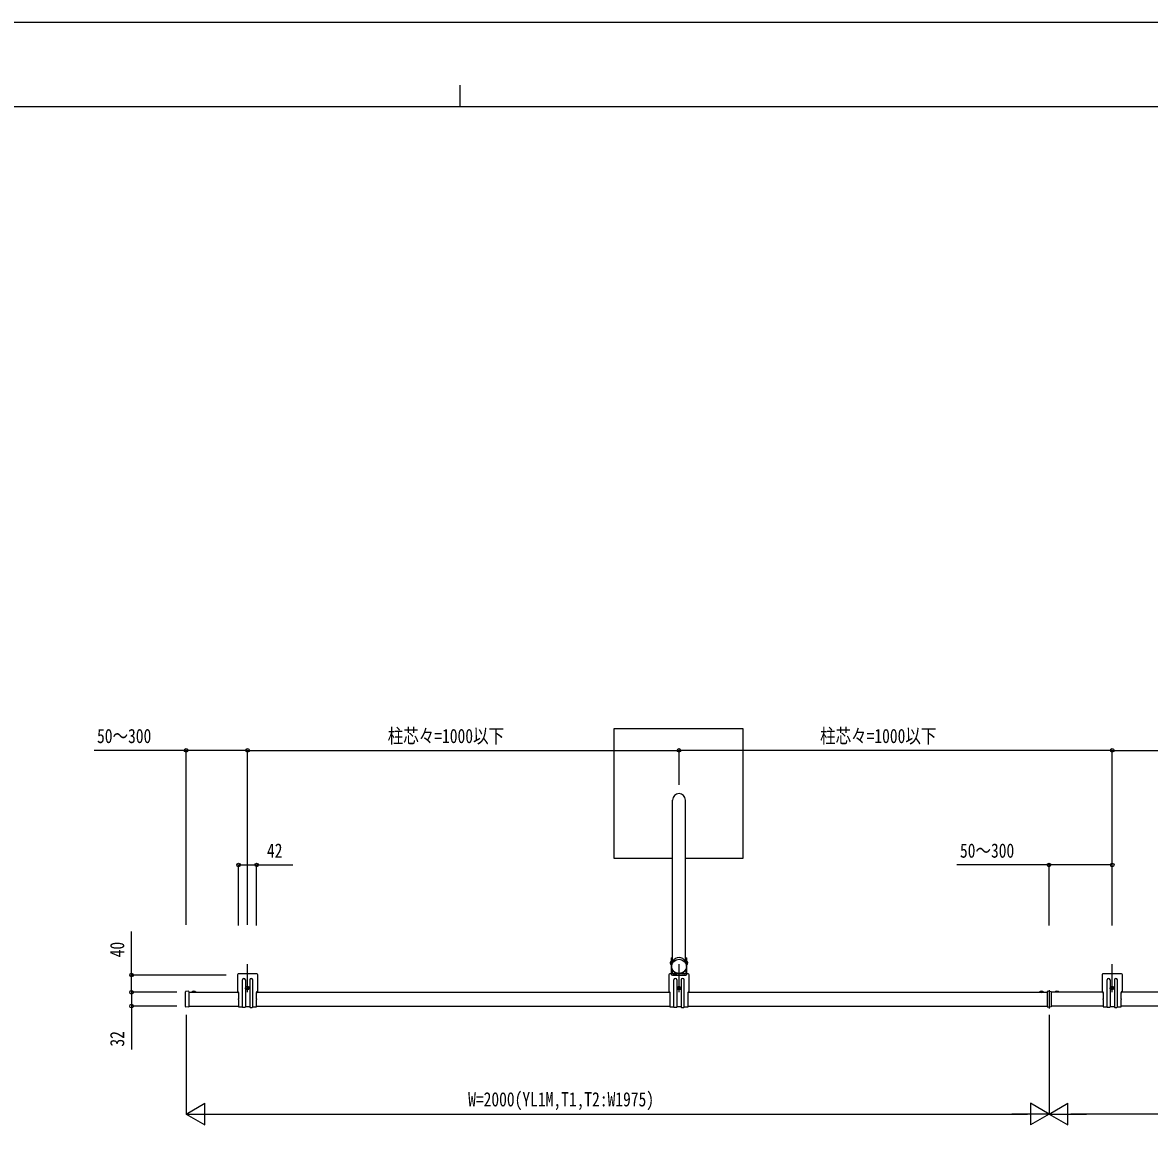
# Model space of a CAD drawing. Units: millimetres, scale not verified. Extents: x -4205 to 4205, y -2970 to 2970.
# Drawn here: x -1019 to 1593, y 412 to 2970 of the extents above; entities that cross this region are included whole.
import ezdxf
from ezdxf.enums import TextEntityAlignment as Align

# ---------------------------------------------------------------- set-up
doc = ezdxf.new("R2010")
doc.units = ezdxf.units.MM
doc.header["$LTSCALE"] = 12
for name, color, linetype in [('0-4_YKK_A1', 4, 'Continuous'), ('0-5_YKK_D', 6, 'Continuous'), ('0-6_YKK_ZWAK', 7, 'Continuous')]:
    doc.layers.add(name, color=color, linetype=linetype)
doc.styles.add('ＭＳ ゴシック', font='')
doc.styles.get('ＭＳ ゴシック').set_extended_font_data('MS Gothic')

msp = doc.modelspace()

# ---------------------------------------------------------------- linework, layer by layer
at = {"layer": '0-4_YKK_A1'}
for p, q in [((487.77, 794.71), (487.77, 1168.04)), ((517.77, 794.71), (517.77, 1168.04)), ((-497.23, 723), (-497.23, 788)), ((-497.23, 723), (-497.23, 788)), ((481.27, 790.9), (484.77, 790.9)), ((482.7, 792.97), (484.56, 792.04)), ((482.7, 788.82), (484.56, 789.75)), ((484.56, 792.04), (485.17, 790.9)), ((484.56, 789.75), (485.17, 790.9)), ((484.77, 802.76), (484.77, 765.5)), ((484.77, 802.76), (487.27, 802.76)), ((487.27, 796), (484.77, 796)), ((484.77, 786.92), (484.77, 794.88)), ((485.77, 783.1), (485.77, 786.98)), ((487.27, 793.72), (487.27, 802.76)), ((502.77, 723), (502.77, 788)), ((518.27, 802.76), (518.27, 793.72)), ((518.27, 802.76), (520.77, 802.76)), ((520.77, 796), (518.27, 796)), ((519.77, 783.1), (519.77, 786.98)), ((520.98, 792.04), (520.38, 790.9)), ((520.98, 789.75), (520.38, 790.9)), ((520.77, 765.5), (520.77, 802.76)), ((520.77, 786.92), (520.77, 794.88)), ((524.27, 790.9), (520.77, 790.9)), ((522.85, 792.97), (520.98, 792.04)), ((522.85, 788.82), (520.98, 789.75)), ((1506.77, 723), (1506.77, 788)), ((-520.73, 763.5), (-520.73, 725.5)), ((-475.73, 765.5), (-518.73, 765.5)), ((-473.73, 725.5), (-473.73, 763.5)), ((479.27, 763.5), (479.27, 725.5)), ((524.27, 765.5), (481.27, 765.5)), ((487.27, 765.5), (487.27, 776.36)), ((518.27, 765.5), (487.27, 765.5)), ((487.27, 763), (518.27, 763)), ((489.8, 765.5), (497.75, 765.5)), ((491.7, 767.58), (492.63, 765.71)), ((492.63, 765.71), (493.77, 765.1)), ((493.77, 769), (493.77, 765.5)), ((494.92, 765.71), (493.77, 765.1)), ((495.85, 767.58), (494.92, 765.71)), ((515.75, 765.5), (507.8, 765.5)), ((509.7, 767.58), (510.63, 765.71)), ((510.63, 765.71), (511.77, 765.1)), ((511.77, 769), (511.77, 765.5)), ((512.92, 765.71), (511.77, 765.1)), ((513.85, 767.58), (512.92, 765.71)), ((518.27, 776.36), (518.27, 765.5)), ((526.27, 725.5), (526.27, 763.5)), ((1483.27, 763.5), (1483.27, 725.5)), ((1528.27, 765.5), (1485.27, 765.5)), ((1530.27, 725.5), (1530.27, 763.5)), ((-509.23, 689), (-509.23, 751.7)), ((-503.48, 732.7), (-490.98, 732.7)), ((-502.23, 751.7), (-502.23, 689)), ((-498.47, 732.28), (-499.3, 732.28)), ((-495.98, 733.11), (-495.15, 733.11)), ((-492.23, 751.7), (-492.23, 689)), ((-485.23, 689), (-485.23, 751.7)), ((490.77, 689), (490.77, 751.7)), ((496.52, 732.7), (509.02, 732.7)), ((497.77, 751.7), (497.77, 689)), ((501.53, 732.28), (500.7, 732.28)), ((504.02, 733.11), (504.85, 733.11)), ((507.77, 751.7), (507.77, 689)), ((514.77, 689), (514.77, 751.7)), ((1494.77, 689), (1494.77, 751.7)), ((1500.52, 732.7), (1513.02, 732.7)), ((1501.77, 751.7), (1501.77, 689)), ((1505.53, 732.28), (1504.7, 732.28)), ((1508.02, 733.11), (1508.85, 733.11)), ((1511.77, 751.7), (1511.77, 689)), ((1518.77, 689), (1518.77, 751.7)), ((-641.23, 690.18), (-641.23, 723.82)), ((-633.55, 725.23), (-640.29, 724.82)), ((-633.23, 724.93), (-633.23, 724.25)), ((-633.23, 724.25), (-633.23, 689.75)), ((-633.23, 723), (-518.23, 723)), ((-626.43, 723.51), (-617.03, 723.51)), ((-626.43, 723), (-626.43, 723.51)), ((-626.43, 723), (-617.03, 723)), ((-623.73, 723), (-619.73, 723)), ((-617.03, 723), (-617.03, 723.51)), ((-518.23, 723), (-520.73, 725.5)), ((-518.23, 723), (-518.23, 722.71)), ((-518.23, 721.29), (-518.23, 707.71)), ((-518.23, 706.29), (-518.23, 689)), ((-473.73, 725.5), (-476.23, 723)), ((-476.23, 723), (481.77, 723)), ((-476.23, 722.71), (-476.23, 723)), ((-476.23, 707.71), (-476.23, 721.29)), ((-476.23, 689), (-476.23, 706.29)), ((481.77, 723), (479.27, 725.5)), ((481.77, 723), (481.77, 722.71)), ((481.77, 721.29), (481.77, 707.71)), ((481.77, 706.29), (481.77, 689)), ((526.27, 725.5), (523.77, 723)), ((523.77, 723), (1356.27, 723)), ((523.77, 722.71), (523.77, 723)), ((523.77, 707.71), (523.77, 721.29)), ((523.77, 689), (523.77, 706.29)), ((1338.07, 723.51), (1347.47, 723.51)), ((1338.07, 723), (1338.07, 723.51)), ((1338.07, 723), (1347.47, 723)), ((1340.77, 723), (1344.77, 723)), ((1347.47, 723), (1347.47, 723.51)), ((1356.27, 724.79), (1356.27, 723.99)), ((1360.77, 725.25), (1356.46, 724.99)), ((1360.77, 728.2), (1360.77, 685.8)), ((1360.77, 724.25), (1360.77, 689.75)), ((1485.77, 723), (1365.27, 723)), ((1383.47, 723.51), (1374.07, 723.51)), ((1374.07, 723), (1374.07, 723.51)), ((1383.47, 723), (1374.07, 723)), ((1376.67, 725.15), (1377.62, 723.21)), ((1380.77, 723), (1376.77, 723)), ((1380.87, 725.15), (1379.92, 723.21)), ((1383.47, 723), (1383.47, 723.51)), ((1485.77, 723), (1483.27, 725.5)), ((1485.77, 723), (1485.77, 722.71)), ((1485.77, 721.29), (1485.77, 707.71)), ((1485.77, 706.29), (1485.77, 689)), ((1530.27, 725.5), (1527.77, 723)), ((2405.77, 723), (1527.77, 723)), ((1527.77, 722.71), (1527.77, 723)), ((1527.77, 707.71), (1527.77, 721.29)), ((1527.77, 689), (1527.77, 706.29)), ((-633.55, 688.77), (-640.29, 689.18)), ((-633.23, 691), (-518.23, 691)), ((-633.23, 689.75), (-633.23, 689.07)), ((-518.23, 689), (-509.23, 689)), ((-503.23, 688), (-508.23, 688)), ((-492.23, 689), (-502.23, 689)), ((-491.23, 688), (-486.23, 688)), ((-485.23, 689), (-476.23, 689)), ((-476.23, 691), (481.77, 691)), ((481.77, 689), (490.77, 689)), ((496.77, 688), (491.77, 688)), ((507.77, 689), (497.77, 689)), ((508.77, 688), (513.77, 688)), ((514.77, 689), (523.77, 689)), ((523.77, 691), (1356.27, 691)), ((1356.46, 689.01), (1360.77, 688.75)), ((1360.77, 688.75), (1360.77, 689.75)), ((1365.08, 689.01), (1360.77, 688.75)), ((1485.77, 691), (1365.27, 691)), ((1365.27, 690.01), (1365.27, 689.21)), ((1485.77, 689), (1494.77, 689)), ((1500.77, 688), (1495.77, 688)), ((1511.77, 689), (1501.77, 689)), ((1512.77, 688), (1517.77, 688)), ((1518.77, 689), (1527.77, 689)), ((2405.77, 691), (1527.77, 691))]:
    msp.add_line(p, q, dxfattribs=at)
for points in [[(516.77, 1033.57), (651.77, 1033.57), (651.77, 1333.57), (351.77, 1333.57), (351.77, 1033.57), (486.77, 1033.57)], [(-499.3, 732.28), (-499.3, 733.11), (-498.47, 733.11)], [(-497.64, 733.94), (-497.64, 734.77), (-496.81, 734.77), (-496.81, 733.94)], [(-496.81, 731.45), (-496.81, 730.62), (-497.64, 730.62), (-497.64, 731.45)], [(-495.15, 733.11), (-495.15, 732.28), (-495.98, 732.28)], [(500.7, 732.28), (500.7, 733.11), (501.53, 733.11)], [(502.36, 733.94), (502.36, 734.77), (503.19, 734.77), (503.19, 733.94)], [(503.19, 731.45), (503.19, 730.62), (502.36, 730.62), (502.36, 731.45)], [(504.85, 733.11), (504.85, 732.28), (504.02, 732.28)], [(1504.7, 732.28), (1504.7, 733.11), (1505.53, 733.11)], [(1506.36, 733.94), (1506.36, 734.77), (1507.19, 734.77), (1507.19, 733.94)], [(1507.19, 731.45), (1507.19, 730.62), (1506.36, 730.62), (1506.36, 731.45)], [(1508.85, 733.11), (1508.85, 732.28), (1508.02, 732.28)], [(-623.83, 725.15), (-622.88, 723.21), (-621.73, 722.59)], [(-619.63, 725.15), (-620.58, 723.21), (-621.73, 722.59)], [(1340.67, 725.15), (1341.62, 723.21), (1342.77, 722.59)], [(1344.87, 725.15), (1343.92, 723.21), (1342.77, 722.59)], [(1356.27, 723.99), (1356.27, 690.01), (1356.27, 689.21)], [(1360.77, 724.25), (1360.77, 725.25), (1365.08, 724.99)], [(1365.27, 724.79), (1365.27, 723.99), (1365.27, 690.01)]]:
    msp.add_lwpolyline(points, dxfattribs=at)
for centre in [(-497.23, 732.7), (502.77, 732.7), (1506.77, 732.7)]:
    msp.add_circle(centre, 4.25, dxfattribs=at)
for centre, radius, start, end in [((487.57, 790.9), 5.3, 126.68934, 233.31066), ((484.5, 794.88), 0.274, 0, 127.71409), ((484.5, 786.92), 0.274, 232.28591, 0), ((521.05, 794.88), 0.274, 52.28591, 180), ((521.05, 786.92), 0.274, 180, 307.71409), ((517.97, 790.9), 5.3, 306.68934, 53.31066), ((-518.73, 763.5), 2, 90, 180), ((-475.73, 763.5), 2, 0, 90), ((481.27, 763.5), 2, 90, 180), ((487.27, 765.5), 2.5, 180, 270), ((493.77, 762.7), 5.3, 36.68934, 143.31066), ((489.8, 765.77), 0.274, 142.28591, 270), ((497.75, 765.77), 0.274, 270, 37.71409), ((511.77, 762.7), 5.3, 36.68934, 143.31066), ((507.8, 765.77), 0.274, 142.28591, 270), ((515.75, 765.77), 0.274, 270, 37.71409), ((518.27, 765.5), 2.5, 270, 0), ((524.27, 763.5), 2, 0, 90), ((1485.27, 763.5), 2, 90, 180), ((1528.27, 763.5), 2, 0, 90), ((-505.73, 751.7), 3.5, 0, 180), ((-498.47, 733.94), 0.83, 270, 0), ((-498.47, 731.45), 0.83, 0, 90), ((-495.98, 733.94), 0.83, 180, 270), ((-495.98, 731.45), 0.83, 90, 180), ((-488.73, 751.7), 3.5, 0, 180), ((494.27, 751.7), 3.5, 0, 180), ((501.53, 733.94), 0.83, 270, 0), ((501.53, 731.45), 0.83, 0, 90), ((504.02, 733.94), 0.83, 180, 270), ((504.02, 731.45), 0.83, 90, 180), ((511.27, 751.7), 3.5, 0, 180), ((1498.27, 751.7), 3.5, 0, 180), ((1505.53, 733.94), 0.83, 270, 0), ((1505.53, 731.45), 0.83, 0, 90), ((1508.02, 733.94), 0.83, 180, 270), ((1508.02, 731.45), 0.83, 90, 180), ((1515.27, 751.7), 3.5, 0, 180), ((-640.23, 723.82), 1, 93.5, 180), ((-633.53, 724.93), 0.3, 0, 93.5), ((-621.73, 718.95), 6.55, 44.12696, 135.87304), ((-518.93, 722), 1, 314.427, 45.573), ((-518.93, 707), 1, 314.427, 45.573), ((-475.53, 722), 1, 134.427, 225.573), ((-475.53, 707), 1, 134.427, 225.573), ((481.07, 722), 1, 314.427, 45.573), ((481.07, 707), 1, 314.427, 45.573), ((524.47, 722), 1, 134.427, 225.573), ((524.47, 707), 1, 134.427, 225.573), ((1342.77, 718.95), 6.55, 44.12696, 135.87304), ((1356.47, 724.79), 0.2, 93.5, 180), ((1365.07, 724.79), 0.2, 0, 86.5), ((1378.77, 718.95), 6.55, 44.12696, 135.87304), ((1485.07, 722), 1, 314.427, 45.573), ((1485.07, 707), 1, 314.427, 45.573), ((1528.47, 722), 1, 134.427, 225.573), ((1528.47, 707), 1, 134.427, 225.573), ((-640.23, 690.18), 1, 180, 266.5), ((-633.53, 689.07), 0.3, 266.5, 0), ((-508.23, 689), 1, 180, 270), ((-503.23, 689), 1, 270, 0), ((-491.23, 689), 1, 180, 270), ((-486.23, 689), 1, 270, 0), ((491.77, 689), 1, 180, 270), ((496.77, 689), 1, 270, 0), ((508.77, 689), 1, 180, 270), ((513.77, 689), 1, 270, 0), ((1356.47, 689.21), 0.2, 180, 266.5), ((1365.07, 689.21), 0.2, 273.5, 0), ((1495.77, 689), 1, 180, 270), ((1500.77, 689), 1, 270, 0), ((1512.77, 689), 1, 180, 270), ((1517.77, 689), 1, 270, 0)]:
    msp.add_arc(centre, radius, start, end, dxfattribs=at)
for centre, major_axis, ratio, start_param, end_param in [((502.77, 1168.04), (0, 15.53), 0.965873, 4.712389, 7.8539816), ((502.77, 786.98), (17, 0), 0.965882, 6.2831853, 9.424778)]:
    msp.add_ellipse(centre, major_axis=major_axis, ratio=ratio, start_param=start_param, end_param=end_param, dxfattribs=at)
msp.add_ellipse((502.77, 783.1), major_axis=(17, 0), ratio=0.965882, dxfattribs=at)
at = {"layer": '0-5_YKK_D'}
for p, q in [((-639.73, 879), (-639.73, 1284.57)), ((-497.23, 1203.57), (-497.23, 1284.57)), ((-497.23, 879), (-497.23, 1284.57)), ((-497.23, 1283.57), (502.77, 1283.57)), ((502.77, 1203.57), (502.77, 1284.57)), ((502.77, 1203.57), (502.77, 1284.57)), ((1506.77, 1283.57), (502.77, 1283.57)), ((1506.77, 1203.57), (1506.77, 1284.57)), ((1506.77, 879), (1506.77, 1284.57)), ((1506.77, 1283.57), (2426.77, 1283.57)), ((-518.23, 878), (-518.23, 1019)), ((-476.23, 878), (-476.23, 1019)), ((1360.27, 878), (1360.27, 1019)), ((1506.77, 878), (1506.77, 1019)), ((-546.73, 763), (-767.23, 763)), ((-661.23, 723), (-767.23, 723)), ((-661.23, 723), (-767.23, 723)), ((-661.23, 691), (-767.23, 691)), ((-639.23, 671), (-639.23, 440)), ((1360.77, 671), (1360.77, 440)), ((1360.77, 671), (1360.77, 440)), ((-639.23, 441), (-595.93, 466)), ((-595.93, 416), (-595.93, 466)), ((1360.77, 441), (1317.47, 466)), ((1317.47, 466), (1317.47, 416)), ((1360.77, 441), (1404.07, 466)), ((1404.07, 416), (1404.07, 466)), ((-639.23, 441), (-595.93, 416)), ((-639.23, 441), (-552.63, 441)), ((-589.23, 441), (1310.77, 441)), ((1360.77, 441), (1274.17, 441)), ((1360.77, 441), (1317.47, 416)), ((1360.77, 441), (1404.07, 416)), ((1360.77, 441), (1447.37, 441)), ((3310.77, 441), (1410.77, 441))]:
    msp.add_line(p, q, dxfattribs=at)
for points in [[(-497.23, 1283.57), (-639.73, 1283.57), (-853.13, 1283.57)], [(-518.23, 1018), (-476.23, 1018), (-392.43, 1018)], [(1506.77, 1018), (1360.27, 1018), (1146.87, 1018)], [(-766.23, 723), (-766.23, 763), (-766.23, 863.8)], [(-766.23, 723), (-766.23, 691), (-766.23, 590.2)]]:
    msp.add_lwpolyline(points, dxfattribs=at)
for centre in [(-639.73, 1283.57), (-497.23, 1283.57), (-497.23, 1283.57), (502.77, 1283.57), (502.77, 1283.57), (1506.77, 1283.57), (1506.77, 1283.57), (-518.23, 1018), (-476.23, 1018), (1360.27, 1018), (1506.77, 1018), (-766.23, 763), (-766.23, 723), (-766.23, 723), (-766.23, 691)]:
    msp.add_circle(centre, 4.25, dxfattribs=at)
at = {"layer": '0-6_YKK_ZWAK'}
for p, q in [((-4.98, 2825), (-4.98, 2775)), ((3895.02, 2775), (-3904.98, 2775))]:
    msp.add_line(p, q, dxfattribs=at)
msp.add_lwpolyline([(-4205, -2970), (4205, -2970), (4205, 2970), (-4205, 2970)], close=True, dxfattribs=at)

# ---------------------------------------------------------------- texts
at = {"layer": '0-5_YKK_D', "style": 'ＭＳ ゴシック', "width": 0.8}
for s, p in [('50～300', (-846.13, 1290.57)), ('柱芯々=1000以下', (-172.43, 1290.57)), ('柱芯々=1000以下', (829.57, 1290.57)), ('42', (-452.23, 1025)), ('50～300', (1153.87, 1025)), ('W=2000(YL1M,T1,T2:W1975)', (13.97, 448.71))]:
    msp.add_text(s, height=32.99, dxfattribs=at).set_placement(p, align=Align.BOTTOM_LEFT)
for s, p in [('40', (-773.23, 804)), ('32', (-773.23, 597.2))]:
    msp.add_text(s, height=32.99, rotation=90, dxfattribs=at).set_placement(p, align=Align.BOTTOM_LEFT)

doc.saveas('drawing.dxf')
